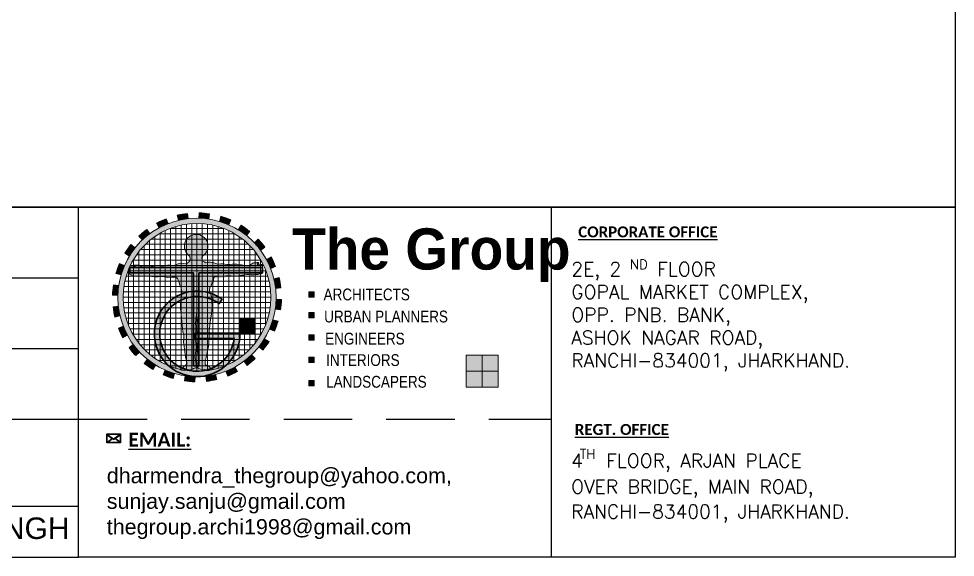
# Model space of a CAD drawing. Header units: inches. Extents: x -13956017 to 293115509, y -946740 to -305538.
# Drawn here: x 1190573 to 1191395, y -916440 to -915968 of the extents above; entities that cross this region are included whole.
import ezdxf

# ---------------------------------------------------------------- set-up
doc = ezdxf.new("R2010")
doc.units = ezdxf.units.IN
doc.header["$LTSCALE"] = 6
doc.linetypes.add('DASHED', pattern=[0.75, 0.5, -0.25])
for name, color, linetype, lineweight in [('TEX', 250, 'Continuous', 30), ('wall', 7, 'Continuous', 30), ('wall high', 7, 'Continuous', 30)]:
    doc.layers.add(name, color=color, linetype=linetype, lineweight=lineweight)
doc.layers.add('WAL', color=7, linetype='Continuous')
doc.styles.add('ARI', font='arial.ttf')
doc.styles.add('IQ', font='ARIALN.TTF')
doc.styles.add('ROMANS', font='romans.shx')
doc.styles.add('style1', font='arial.ttf')

# ---------------------------------------------------------------- blocks, each defined once
blk = doc.blocks.new('gdsgdfgdf')
at = {"layer": 'WAL', "lineweight": 0}
h = blk.add_hatch(color=84, dxfattribs=at)
h.dxf.hatch_style = 1
h.paths.add_polyline_path([(471499.5062040053, -182044.5009173773), (471502.5062040053, -182044.5009173773), (471502.5062040053, -182047.5009173773), (471499.5062040053, -182047.5009173773)])
h = blk.add_hatch(color=1, dxfattribs=at)
h.dxf.hatch_style = 1
h.paths.add_polyline_path([(471502.5062040053, -182044.5009173773), (471505.5062040053, -182044.5009173773), (471505.5062040053, -182047.5009173773), (471502.5062040053, -182047.5009173773)])
h = blk.add_hatch(color=2, dxfattribs=at)
h.dxf.hatch_style = 1
h.paths.add_polyline_path([(471502.5062040053, -182050.5009173773), (471499.5062040053, -182050.5009173773), (471499.5062040053, -182047.5009173773), (471502.5062040053, -182047.5009173773)])
h = blk.add_hatch(color=5, dxfattribs=at)
h.dxf.hatch_style = 1
h.paths.add_polyline_path([(471505.5062040053, -182047.5009173773), (471502.5062040053, -182047.5009173773), (471502.5062040053, -182050.5009173773), (471505.5062040053, -182050.5009173773)])
at = {"layer": 'WAL', "color": 84, "lineweight": 0}
blk.add_lwpolyline([(471499.5062040053, -182044.5009173773), (471502.5062040053, -182044.5009173773), (471502.5062040053, -182047.5009173773), (471499.5062040053, -182047.5009173773)], close=True, dxfattribs=at)
at = {"layer": 'WAL', "color": 1, "lineweight": 0}
blk.add_lwpolyline([(471502.5062040053, -182044.5009173773), (471505.5062040053, -182044.5009173773), (471505.5062040053, -182047.5009173773), (471502.5062040053, -182047.5009173773)], close=True, dxfattribs=at)
at = {"layer": 'WAL', "color": 2, "lineweight": 0}
blk.add_lwpolyline([(471502.5062040053, -182050.5009173773), (471499.5062040053, -182050.5009173773), (471499.5062040053, -182047.5009173773), (471502.5062040053, -182047.5009173773)], close=True, dxfattribs=at)
at = {"layer": 'WAL', "color": 5, "lineweight": 0}
blk.add_lwpolyline([(471505.5062040053, -182047.5009173773), (471502.5062040053, -182047.5009173773), (471502.5062040053, -182050.5009173773), (471505.5062040053, -182050.5009173773)], close=True, dxfattribs=at)
blk = doc.blocks.new('dfdsfgdfgh')
at = {"lineweight": 30}
h = blk.add_hatch(color=253, dxfattribs=at)
h.dxf.hatch_style = 1
h.paths.add_polyline_path([(471581.9476676994, -182072.4226424598), (471582.5840225473, -182072.3437486701), (471583.0385856601, -182072.3437486701), (471584.0092027306, -182072.3985571833), (471584.8194744643, -182072.4134472526), (471585.3080502243, -182072.3141136235), (471586.1782629655, -182072.2904636231), (471586.4855077529, -182072.2307219809), (471587.0168506468, -182072.1463328307), (471587.2809094252, -182072.0643376989), (471587.4625754979, -182071.8068718967), (471587.6472993577, -182069.9911779514), (471587.6959726287, -182069.6861582374), (471587.6959726287, -182069.239673797), (471587.6272771343, -182069.1335571157), (471587.509992144, -182069.0706234489), (471587.1283970502, -182069.0706234489), (471586.8010462645, -182069.13529822), (471586.2332070077, -182069.1791557721), (471586.0022606218, -182069.1252674284), (471586.0167965572, -182068.8636898754), (471586.3563370406, -182068.7763857699), (471586.404371672, -182068.7503509356), (471586.4435783688, -182068.6925317628), (471586.4435783688, -182068.6030281185), (471586.4064660468, -182068.5314433397), (471586.3289741782, -182068.4939189141), (471586.2056992758, -182068.4763446423), (471586.0471969887, -182068.4763446423), (471585.9204035366, -182068.5009558774), (471585.2102010323, -182068.5090266215), (471584.7217928222, -182068.5408924579), (471584.4653156808, -182068.6585439554), (471584.1888582034, -182068.8414687286), (471583.8360398198, -182069.0909363327), (471583.5906219481, -182069.3369583008), (471583.3576427214, -182069.3905150957), (471583.1276803653, -182069.3905150957), (471582.758860958, -182069.3989122967), (471582.1212494852, -182069.3989122967), (471581.3217847256, -182069.312165401), (471580.7779174702, -182069.2079893256), (471579.9303658646, -182069.0335705725), (471579.25363147, -182068.9581045819), (471578.4310448123, -182068.9581045819), (471577.7354191568, -182069.0115709939), (471576.9992244136, -182069.0681555824), (471576.1569726235, -182069.0812877129), (471575.3744723001, -182068.9142505167), (471574.7067856048, -182068.8315299247), (471574.056440333, -182068.8315299247), (471573.2935852455, -182068.9326409311), (471573.0235539349, -182069.0119734044), (471572.8083604852, -182068.8630874406), (471571.8372826522, -182068.5508131253), (471570.6908637586, -182068.2934380057), (471569.9306056958, -182068.2999852834), (471569.5537857767, -182068.4431004316), (471569.0812110404, -182068.5009558774), (471568.7247484446, -182068.4143359373), (471569.0404510259, -182068.2634402291), (471568.5503254285, -182068.1460970521), (471568.1089568771, -182067.9484635747), (471568.0097253978, -182067.7544755345), (471567.9548527773, -182067.4634934741), (471567.8822538059, -182066.9715744782), (471567.9365120577, -182066.8002847046, 0.08860094477620148), (471568.1939744616, -182066.2927341696, 3.276365322811492), (471563.9054679094, -182066.316844041, 0.0264193261622608), (471563.9658563627, -182066.476734274), (471564.1002722927, -182067.4924505301), (471563.9834331025, -182067.8425463949), (471563.8272765153, -182068.1202343983), (471563.586674735, -182068.346088275), (471563.2591145118, -182068.5667188387), (471563.3445927226, -182068.6732345231), (471562.9986246111, -182068.7662719658), (471562.4914281925, -182068.8482155078), (471561.9886944586, -182068.7569163498), (471561.4022342478, -182068.6504120119), (471560.7193776501, -182068.7381632053), (471560.1797829192, -182068.8234410442), (471559.5631989697, -182069.0851689246), (471559.0138485796, -182069.4197425674), (471558.4235658505, -182069.3875044361), (471557.6615904004, -182069.3116575789), (471556.7520034124, -182069.3116575789), (471556.1174497269, -182069.3955570436), (471555.5730379339, -182069.5570807428), (471555.0663248879, -182069.60886046), (471554.3956641803, -182069.5024898676), (471553.6770434479, -182069.3885125432), (471553.0426142661, -182069.3885125432), (471552.5874647284, -182069.4906648674), (471552.0005245071, -182069.6223958762), (471551.2372507674, -182069.7937026228), (471550.8294464973, -182069.8321208167), (471550.0912631453, -182069.8302890299), (471549.4006827534, -182069.8285753688), (471548.2557907978, -182069.8499612823), (471548.025078602, -182069.6659904456), (471547.8217148061, -182069.4341877959), (471547.6298281843, -182069.333312564), (471547.395048766, -182069.2702700782), (471546.9016978314, -182069.2702700782), (471546.1518697553, -182069.2702700782), (471545.9706225576, -182069.2384586513), (471545.8917484016, -182069.2542918187), (471545.8429494681, -182069.2888055847), (471545.8226340323, -182069.333457656), (471545.8226340323, -182069.3740652871), (471545.8610867541, -182069.4593612625), (471546.0976385308, -182069.6408675525), (471546.1477228932, -182069.6674232294), (471546.1728294672, -182069.7468658255), (471546.0320296276, -182069.7688425564), (471545.9562132588, -182069.7592120731), (471545.5473075173, -182069.7390261448), (471544.727024672, -182069.8146553639), (471544.4367443207, -182069.9364963937), (471544.2474966113, -182070.2065489292), (471544.1843721539, -182070.4838379295), (471544.2830590958, -182072.2664009244), (471544.489396904, -182072.3324540697), (471544.9999865468, -182072.4251427356), (471545.1474913625, -182072.5811236677), (471545.2113697948, -182072.721971753), (471545.2991659876, -182072.7884239014), (471545.5200387571, -182072.8575239793), (471545.8393471434, -182072.8575239793), (471546.9158139178, -182072.9370525467), (471547.2654069641, -182072.8946856747), (471547.7028578116, -182072.8416713936), (471548.0995126833, -182072.8416713936), (471548.9494937637, -182072.7734250131), (471550.1689225639, -182072.8752796161), (471551.5104459352, -182072.9873323497), (471552.3275946996, -182073.0755972961), (471553.0335246794, -182073.1106188841), (471553.642108117, -182073.0663114063), (471554.1885527083, -182073.0265279024), (471554.6857350941, -182072.9732530075), (471555.0225943415, -182072.9732530075), (471556.2402219793, -182073.235778894), (471556.860115041, -182073.2587397073), (471558.0922776401, -182073.2388076901), (471558.1570609745, -182073.1763818454), (471558.5919672603, -182073.1549213371), (471559.2725250081, -182073.1993426587), (471559.6584764015, -182073.3492408592), (471559.9159169554, -182073.6130181645), (471560.1926257578, -182074.2263765726), (471560.3982095909, -182074.5651106837), (471560.7682856231, -182075.781344601), (471561.0536651373, -182076.4536675215), (471561.3580615749, -182077.7638949198), (471561.3703346113, -182078.827328796), (471561.0769545854, -182080.4198407491), (471560.9659527194, -182081.8038554593), (471560.9758381686, -182083.3859570594), (471561.1332094932, -182085.382731673), (471561.4906355015, -182088.8123263274), (471561.7017484842, -182091.0399604927), (471562.0506713307, -182091.8283361585), (471562.0506713307, -182092.4462105559), (471561.9823109362, -182093.1852186595), (471561.9506858763, -182094.3895006211), (471562.1465936978, -182095.759060538), (471562.2675263419, -182096.6044811078), (471562.387865678, -182097.5757578095), (471562.4736978691, -182098.2685222054), (471562.534471916, -182098.8775960228), (471562.534471916, -182099.1364946086), (471562.6582913559, -182099.6401997173), (471562.839329116, -182100.3809670617), (471562.9779767297, -182101.0218566819), (471562.9779767297, -182101.530243601), (471562.8917722618, -182101.6103680804), (471562.6966184152, -182101.6915833426), (471561.8966928932, -182102.4099158323), (471561.5834163064, -182102.7645388831), (471561.4193010948, -182102.8405489688), (471561.1862390639, -182102.8904424896), (471561.0707552359, -182102.9692274603), (471560.9944781046, -182103.0782822552), (471560.9615545323, -182103.1783594809), (471560.9609681073, -182103.2850383939), (471561.0495182751, -182103.4045035417), (471561.2121674243, -182103.4714091027), (471561.4442241553, -182103.5144107522), (471561.8078914005, -182103.5144107522), (471562.3104156969, -182103.5867391277), (471562.6356302202, -182103.5132681525), (471563.1350548419, -182103.5132681525), (471563.5106181361, -182103.3663262021), (471564.9470826789, -182103.1497944881), (471565.1967324649, -182102.9208958361), (471565.4786768979, -182102.8498892681), (471565.834973033, -182102.7601575237), (471566.0678664246, -182102.6644616574), (471566.1608147795, -182102.5159236946), (471566.1649197542, -182102.1406794395), (471566.0722646118, -182101.6947572307), (471565.9107045375, -182100.9733778084), (471565.8068654335, -182099.994677676), (471565.7087649165, -182099.2154428079), (471565.7087649165, -182098.5727576738), (471565.9367166728, -182097.2731683869), (471566.0665260247, -182095.9770794452), (471565.9653677205, -182094.5101083686), (471565.7309234022, -182093.5745912508), (471565.6936016427, -182092.8597409697), (471565.6938948552, -182092.1700460188), (471565.7958071344, -182091.3869118025), (471565.8798485886, -182090.7411040659), (471565.9400676726, -182090.0771479373), (471565.9400676726, -182089.52737611), (471565.8752258279, -182088.0734270428), (471565.8940333138, -182087.0589435892), (471566.0601172377, -182085.9189192592), (471566.1798211936, -182085.097253809), (471566.3388761812, -182083.4281987481), (471566.2879852191, -182084.0402676922), (471566.22706379, -182084.7729737219), (471566.1798211936, -182085.097253809), (471566.3361558401, -182086.2838257074), (471566.4549804807, -182087.1856985966), (471566.6731826375, -182088.3291517406), (471566.7339195076, -182089.2935421718), (471566.6992785479, -182089.9085510017), (471566.6639107544, -182090.5364638959), (471566.6320392147, -182091.1023049841), (471566.6453693399, -182091.724305175), (471566.7299401954, -182092.3857978632), (471566.7854830159, -182093.0155153973), (471566.7369354073, -182094.0449977392), (471566.5893657569, -182095.1147431186), (471566.4962917395, -182096.5633781903), (471566.5316447866, -182097.2570087624), (471566.6937075109, -182098.2996582058), (471566.8463874359, -182099.5653866408), (471566.7753043542, -182100.3928646079), (471566.7168294089, -182101.4377992507), (471566.7077956287, -182102.2033507582), (471566.6786280121, -182102.3133026788), (471566.6237972791, -182102.4150303263), (471566.6096811927, -182102.6981955537), (471566.6987340105, -182102.8667743527), (471567.0578355186, -182103.0646798777), (471567.4819045339, -182103.1071737051), (471568.7585522902, -182103.2541156556), (471569.0824264137, -182103.4935537733), (471569.4165629738, -182103.5571040812), (471569.5839035226, -182103.5571040812), (471569.7648993953, -182103.6280178094), (471569.9578332045, -182103.6351817283), (471570.1319176402, -182103.5627445338), (471570.3277416867, -182103.4214974453), (471570.6106079511, -182103.3092143529), (471570.8825834663, -182103.0882936051), (471570.958734935, -182102.9361646147), (471570.9006788648, -182102.7514624642), (471570.5657464422, -182102.6256676766), (471570.4541952711, -182102.5837709986), (471570.3868449444, -182102.3988525653), (471570.3065466135, -182102.2682697409), (471569.9016201841, -182102.1949257212), (471569.6080726081, -182102.0190379113), (471569.1327332971, -182101.6889535496), (471568.9666074857, -182101.4515829932), (471568.9408047877, -182101.0693017748), (471569.0256688558, -182100.6896322129), (471569.2794651975, -182099.3963907022), (471569.4859249364, -182098.3443570016), (471569.7118619576, -182097.1930751011), (471570.0333563608, -182095.7795729233), (471570.1905601355, -182094.6094782707), (471570.2743770161, -182091.7872751148), (471570.28685949, -182090.3147542682), (471570.4674364878, -182089.0895427817), (471570.6507492731, -182087.8457690285), (471571.0706164384, -182085.1310151425), (471571.2896042704, -182083.0136509178), (471571.1594598186, -182080.7895896437), (471571.1023155547, -182079.8130413344), (471570.769194013, -182078.8943794491), (471570.4595545311, -182078.0404749288), (471570.3533349471, -182077.4705994031), (471570.5130519715, -182076.4564786796), (471570.9134126637, -182076.1658928823), (471571.1841315541, -182075.110094474), (471571.545746312, -182074.8366836069), (471571.6746341389, -182073.8838824014), (471571.7312660536, -182073.4652318757), (471571.8672328481, -182073.2147179723), (471572.1280695043, -182073.0286430035), (471572.5478627799, -182072.9550213803), (471572.8869001772, -182072.9550213803), (471573.9032165065, -182072.8859394389), (471574.2804127772, -182072.8859394389), (471575.2893987946, -182072.8859394389), (471575.7344534456, -182072.7709177344), (471576.1290755508, -182072.8095666231), (471576.7364442511, -182072.7914119832), (471577.2275427776, -182072.7767327334), (471577.4947336015, -182072.7454359471), (471577.8761192578, -182072.8205754807), (471578.2990154232, -182072.8205754807), (471578.6605882935, -182072.7702285472), (471579.0838614464, -182072.8191789699), (471579.4648701152, -182072.8191789699), (471579.8902376429, -182072.7826883251), (471580.3156051705, -182072.691461713), (471580.5983876599, -182072.6271315355), (471580.9281679292, -182072.5521098349), (471581.2730276797, -182072.5353608284), (471581.6221599635, -182072.5353608284)])
at = {"layer": 'WAL', "lineweight": 20}
for points in [[(471563.9658563627, -182066.476734274), (471564.0786433822, -182067.3290113015), (471564.0786433822, -182067.5572591966), (471563.9834331025, -182067.8425463949), (471563.8272765153, -182068.1202343983), (471563.586674735, -182068.346088275), (471563.2591145118, -182068.5667188387), (471563.3445927226, -182068.6732345231), (471562.9986246111, -182068.7662719658), (471562.4914281925, -182068.8482155078), (471561.9886944586, -182068.7569163498), (471561.4022342478, -182068.6504120119), (471560.7193776501, -182068.7381632053), (471560.1797829192, -182068.8234410442), (471559.5631989697, -182069.0851689246), (471559.1575185654, -182069.3322425103), (471558.9349702962, -182069.4154346513), (471558.4235658505, -182069.3875044361), (471557.6615904004, -182069.3116575789), (471556.7520034124, -182069.3116575789), (471556.1174497269, -182069.3955570436), (471555.5730379339, -182069.5570807428), (471555.0663248879, -182069.60886046), (471554.3956641803, -182069.5024898676), (471553.6770434479, -182069.3885125432), (471553.0426142661, -182069.3885125432), (471552.5874647284, -182069.4906648674), (471552.0005245071, -182069.6223958762), (471551.3563555834, -182069.7669711141), (471551.1601901702, -182069.8009623039), (471550.8294464973, -182069.8321208167), (471550.0912631453, -182069.8302890299), (471549.4006827534, -182069.8285753688), (471548.3991758338, -182069.8472829335), (471548.2129021366, -182069.8157616906), (471548.025078602, -182069.6659904456), (471547.8217148061, -182069.4341877959), (471547.6298281843, -182069.333312564), (471547.395048766, -182069.2702700782), (471546.9016978314, -182069.2702700782), (471546.1518697553, -182069.2702700782), (471545.9706225576, -182069.2384586513), (471545.8917484016, -182069.2542918187), (471545.8429494681, -182069.2888055847), (471545.8226340323, -182069.333457656), (471545.8226340323, -182069.3740652871), (471545.8610867541, -182069.4593612625), (471545.9732195824, -182069.5454008346), (471546.0976385308, -182069.6408675525), (471546.1477228932, -182069.6674232294), (471546.1592838422, -182069.7040045568), (471546.1503199179, -182069.7283981538), (471546.1284546448, -182069.748293898), (471546.0937299101, -182069.7592120731), (471546.0320296276, -182069.7688425564), (471545.9562132588, -182069.7592120731), (471545.5473075173, -182069.7390261448), (471544.727024672, -182069.8146553639), (471544.4367443207, -182069.9364963937), (471544.2474966113, -182070.2065489292), (471544.1843721539, -182070.4838379295), (471544.2830590958, -182072.2664009244), (471544.489396904, -182072.3324540697), (471544.8095011527, -182072.3905634266), (471545.0117758737, -182072.4376095163), (471545.1474913625, -182072.5811236677), (471545.2113697948, -182072.721971753), (471545.2991659876, -182072.7884239014), (471545.5200387571, -182072.8575239793), (471545.8393471434, -182072.8575239793), (471546.9158139178, -182072.9370525467), (471547.2654069641, -182072.8946856747), (471547.7028578116, -182072.8416713936), (471548.0995126833, -182072.8416713936), (471548.9494937637, -182072.7734250131), (471550.1689225639, -182072.8752796161), (471551.5104459352, -182072.9873323497), (471552.3275946996, -182073.0755972961), (471553.0335246794, -182073.1106188841), (471553.642108117, -182073.0663114063), (471554.1885527083, -182073.0265279024), (471554.6857350941, -182072.9732530075), (471555.0225943415, -182072.9732530075), (471556.2402219793, -182073.235778894), (471556.860115041, -182073.2587397073), (471558.0922776401, -182073.2388076901), (471558.1570609745, -182073.1763818454), (471558.5919672603, -182073.1549213371), (471559.2725250081, -182073.1993426587), (471559.6584764015, -182073.3492408592), (471559.9159169554, -182073.6130181645), (471560.1926257578, -182074.2263765726), (471560.3982095909, -182074.5651106837), (471560.7682856231, -182075.781344601), (471561.0536651373, -182076.4536675215), (471561.3580615749, -182077.7638949198)], [(471561.3580615749, -182078.8939487277), (471561.3580615749, -182077.7638949198), (471561.3703346113, -182078.827328796), (471561.0769545854, -182080.4198407491), (471560.9659527194, -182081.8038554593), (471560.9758381686, -182083.3859570594), (471561.1332094932, -182085.382731673), (471561.4906355015, -182088.8123263274), (471561.7017484842, -182091.0399604927), (471562.0506713307, -182091.8283361585), (471562.0506713307, -182092.4462105559), (471561.9823109362, -182093.1852186595), (471561.9506858763, -182094.3895006211), (471562.1465936978, -182095.759060538), (471562.2675263419, -182096.6044811078), (471562.387865678, -182097.5757578095), (471562.4736978691, -182098.2685222054), (471562.534471916, -182098.8775960228), (471562.534471916, -182099.1364946086), (471562.6582913559, -182099.6401997173), (471562.839329116, -182100.3809670617), (471562.9779767297, -182101.0218566819), (471562.9779767297, -182101.3152146243), (471562.9591692438, -182101.5477245977), (471562.8917722618, -182101.6103680804), (471562.6966184152, -182101.6915833426), (471561.8966928932, -182102.4099158323), (471561.5834163064, -182102.7645388831), (471561.4193010948, -182102.8405489688), (471561.1862390639, -182102.8904424896), (471561.0707552359, -182102.9692274603), (471560.9944781046, -182103.0782822552), (471560.9615545323, -182103.1783594809), (471560.9609681073, -182103.2850383939), (471561.0495182751, -182103.4045035417), (471561.2121674243, -182103.4714091027), (471561.4442241553, -182103.5144107522), (471561.8078914005, -182103.5144107522), (471562.3104156969, -182103.5867391277), (471562.6356302202, -182103.5132681525), (471563.1350548419, -182103.5132681525), (471563.5106181361, -182103.3663262021), (471564.9470826789, -182103.1497944881), (471565.1967324649, -182102.9208958361), (471565.4786768979, -182102.8498892681), (471565.834973033, -182102.7601575237), (471566.0678664246, -182102.6644616574), (471566.1608147795, -182102.5159236946), (471566.1649197542, -182102.1406794395), (471566.0722646118, -182101.6947572307), (471565.9107045375, -182100.9733778084), (471565.8068654335, -182099.994677676), (471565.7087649165, -182099.2154428079), (471565.7087649165, -182098.5727576738), (471565.9367166728, -182097.2731683869), (471566.0665260247, -182095.9770794452), (471565.9653677205, -182094.5101083686), (471565.7309234022, -182093.5745912508), (471565.6936016427, -182092.8597409697), (471565.6938948552, -182092.1700460188), (471565.7958071344, -182091.3869118025), (471565.8798485886, -182090.7411040659), (471565.9400676726, -182090.0771479373), (471565.9400676726, -182089.52737611), (471565.8752258279, -182088.0734270428), (471565.8940333138, -182087.0589435892), (471566.0601172377, -182085.9189192592), (471566.22706379, -182084.7729737219), (471566.2879852191, -182084.0402676922), (471566.3388761812, -182083.4281987481), (471566.1798211936, -182085.097253809), (471566.3361558401, -182086.2838257074), (471566.4549804807, -182087.1856985966), (471566.6731826375, -182088.3291517406), (471566.7339195076, -182089.2935421718), (471566.6992785479, -182089.9085510017), (471566.6639107544, -182090.5364638959), (471566.6320392147, -182091.1023049841), (471566.6453693399, -182091.724305175), (471566.7299401954, -182092.3857978632), (471566.7854830159, -182093.0155153973), (471566.7369354073, -182094.0449977392), (471566.5893657569, -182095.1147431186), (471566.4962917395, -182096.5633781903), (471566.5316447866, -182097.2570087624), (471566.6937075109, -182098.2996582058), (471566.8463874359, -182099.5653866408), (471566.7753043542, -182100.3928646079), (471566.7168294089, -182101.4377992507), (471566.7097923096, -182102.0341456186), (471566.7032997476, -182102.2202986894), (471566.6786280121, -182102.3133026788), (471566.6237972791, -182102.4150303263), (471566.6096811927, -182102.6981955537), (471566.6987340105, -182102.8667743527), (471567.0578355186, -182103.0646798777), (471567.4819045339, -182103.1071737051), (471568.7585522902, -182103.2541156556), (471569.0824264137, -182103.4935537733), (471569.4165629738, -182103.5571040812), (471569.5839035226, -182103.5571040812), (471569.7648993953, -182103.6280178094), (471569.9578332045, -182103.6351817283), (471570.1319176402, -182103.5627445338), (471570.3277416867, -182103.4214974453), (471570.6106079511, -182103.3092143529), (471570.8825834663, -182103.0882936051), (471570.958734935, -182102.9361646147), (471570.9006788648, -182102.7514624642), (471570.5657464422, -182102.6256676766), (471570.4541952711, -182102.5837709986), (471570.3868449444, -182102.3988525653), (471570.3065466135, -182102.2682697409), (471569.9016201841, -182102.1949257212), (471569.6080726081, -182102.0190379113), (471569.1327332971, -182101.6889535496), (471568.9666074857, -182101.4515829932), (471568.9408047877, -182101.0693017748), (471569.0256688558, -182100.6896322129), (471569.2794651975, -182099.3963907022), (471569.4859249364, -182098.3443570016), (471569.7118619576, -182097.1930751011), (471570.0333563608, -182095.7795729233), (471570.1905601355, -182094.6094782707), (471570.2743770161, -182091.7872751148), (471570.28685949, -182090.3147542682), (471570.4674364878, -182089.0895427817), (471570.6507492731, -182087.8457690285), (471571.0706164384, -182085.1310151425), (471571.2896042704, -182083.0136509178), (471571.1594598186, -182080.7895896437), (471571.1023155547, -182079.8130413344), (471570.769194013, -182078.8943794491), (471570.4595545311, -182078.0404749288), (471570.3533349471, -182077.4705994031), (471570.5130519715, -182076.4564786796), (471570.9134126637, -182076.1658928823), (471571.1841315541, -182075.110094474), (471571.545746312, -182074.8366836069), (471571.6746341389, -182073.8838824014), (471571.7312660536, -182073.4652318757), (471571.8672328481, -182073.2147179723), (471572.0099854365, -182073.1128815058), (471572.2139356573, -182073.0135841497), (471572.5478627799, -182072.9550213803), (471572.8869001772, -182072.9550213803), (471573.9032165065, -182072.8859394389), (471574.2804127772, -182072.8859394389), (471575.2893987946, -182072.8859394389), (471575.7344534456, -182072.7709177344), (471576.1290755508, -182072.8095666231), (471576.7364442511, -182072.7914119832), (471577.2275427776, -182072.7767327334), (471577.4947336015, -182072.7454359471), (471577.8761192578, -182072.8205754807), (471578.2990154232, -182072.8205754807), (471578.6605882935, -182072.7702285472), (471579.0838614464, -182072.8191789699), (471579.4648701152, -182072.8191789699), (471579.8902376429, -182072.7826883251), (471580.3156051705, -182072.691461713), (471580.5983876599, -182072.6271315355), (471580.9281679292, -182072.5521098349), (471581.2730276797, -182072.5353608284), (471581.6221599635, -182072.5353608284), (471581.9476676994, -182072.4226424598), (471582.5840225473, -182072.3437486701), (471583.0385856601, -182072.3437486701), (471584.0092027306, -182072.3985571833), (471584.8194744643, -182072.4134472526), (471585.3080502243, -182072.3141136235), (471586.1782629655, -182072.2904636231), (471586.4855077529, -182072.2307219809), (471587.0168506468, -182072.1463328307), (471587.2809094252, -182072.0643376989), (471587.4625754979, -182071.8068718967), (471587.6472993577, -182069.9911779514), (471587.6959726287, -182069.6861582374), (471587.6959726287, -182069.239673797), (471587.6272771343, -182069.1335571157), (471587.509992144, -182069.0706234489), (471587.3367035707, -182069.0706234489), (471587.1283970502, -182069.0706234489), (471586.8010462645, -182069.13529822), (471586.4387194192, -182069.1632828447), (471586.1569422298, -182069.1613603754), (471586.0342118648, -182069.1327228365), (471586.0055189296, -182069.0666334181), (471586.0096239043, -182068.9927634399), (471586.0364737896, -182068.9251505552), (471586.1042058716, -182068.8412148175), (471586.1858864899, -182068.8202127466), (471586.3399905898, -182068.7852455681), (471586.404371672, -182068.7503509356), (471586.4435783688, -182068.6925317628), (471586.4435783688, -182068.6030281185), (471586.4064660468, -182068.5314433397), (471586.3289741782, -182068.4939189141), (471586.2056992758, -182068.4763446423), (471586.0471969887, -182068.4763446423), (471585.9204035366, -182068.5009558774), (471585.2102010323, -182068.5090266215), (471584.7217928222, -182068.5408924579), (471584.4653156808, -182068.6585439554), (471584.1888582034, -182068.8414687286), (471583.8360398198, -182069.0909363327), (471583.6468339977, -182069.2806078851), (471583.52766407, -182069.3514309309), (471583.3576427214, -182069.3905150957), (471583.1276803653, -182069.3905150957), (471582.758860958, -182069.3989122967), (471582.1212494852, -182069.3989122967), (471581.3217847256, -182069.312165401), (471580.7779174702, -182069.2079893256), (471579.9303658646, -182069.0335705725), (471579.25363147, -182068.9581045819), (471578.4310448123, -182068.9581045819), (471577.7354191568, -182069.0115709939), (471576.9992244136, -182069.0681555824), (471576.1569726235, -182069.0812877129), (471575.3744723001, -182068.9142505167), (471574.7067856048, -182068.8315299247), (471574.056440333, -182068.8315299247), (471573.2935852455, -182068.9326409311), (471573.121720847, -182068.9831329565), (471572.9413951743, -182068.9551301953), (471572.8083604852, -182068.8630874406), (471571.8372826522, -182068.5508131253), (471570.6908637586, -182068.2934380057), (471569.9306056958, -182068.2999852834), (471569.5537857767, -182068.4431004316), (471569.0812110404, -182068.5009558774), (471568.7247484446, -182068.4143359373), (471569.0404510259, -182068.2634402291), (471568.5503254285, -182068.1460970521), (471568.1089568771, -182067.9484635747), (471568.0097253978, -182067.7544755345), (471567.9548527773, -182067.4634934741), (471567.9034987065, -182067.1155265201), (471567.8947023322, -182066.9322752898), (471567.9365120577, -182066.8002847046)]]:
    blk.add_lwpolyline(points, dxfattribs=at)
for centre, radius, start, end in [((471566.0318126801, -182063.1193410591), 3.839969713847999, 304.2681957979038, 236.3760281540242), ((471565.4476105452, -182065.825745985), 1.618450249428861, 197.6641684300503, 203.7176238412362), ((471566.6443605596, -182065.825745985), 1.618450249428861, 322.9764563705274, 343.2294115502353), ((471566.6443605596, -182065.825745985), 1.618450249428861, 0, 1.388026431714661)]:
    blk.add_arc(centre, radius, start, end, dxfattribs=at)
blk = doc.blocks.new('SGFDSFHG')
at = {"layer": 'WAL', "lineweight": 30}
h = blk.add_hatch(color=7, dxfattribs=at)
h.dxf.hatch_style = 1
edge = h.paths.add_edge_path()
edge.add_line((471450.7017692081, -182084.9907851693), (471442.2502040053, -182084.9907851693))
edge.add_line((471442.2502040053, -182084.9907851693), (471442.2502040053, -182086.0075851693))
edge.add_line((471442.2502040053, -182086.0075851693), (471449.6342735454, -182086.0075851693))
edge.add_arc((471442.6074838855, -182085.1418145879), 7.079924549287327, 53.80292544137927, 352.97598879250586, ccw=False)
edge.add_line((471446.7886357363, -182079.4283829725), (471447.3463375932, -182078.577910254))
edge.add_arc((471442.6067395571, -182085.142101923), 8.096443775555326, 54.16927181912426, 361.0708795598626)
at = {"layer": 'WAL', "color": 0, "lineweight": 30}
blk.add_lwpolyline([(471450.7017692081, -182084.9907851693), (471442.2502040053, -182084.9907851693), (471442.2502040053, -182086.0075851693), (471449.6342735454, -182086.0075851693, -3.678902449736991), (471446.7886357363, -182079.4283829725), (471447.3463375932, -182078.577910254, 4.23869067050233)], format="xyb", close=True, dxfattribs=at)
blk = doc.blocks.new('SDSDFSD')
at = {"layer": 'WAL', "lineweight": 0}
h = blk.add_hatch(color=253, dxfattribs=at)
h.dxf.hatch_style = 1
h.paths.add_polyline_path([(171607.8177025075, -83493.25996127565, 0.03128057732856385), (171604.8554043142, -83493.78229437202), (171605.2086320909, -83495.24422485953, -0.03128057732857552), (171607.9857866472, -83494.75453758163)])
h = blk.add_hatch(color=253, dxfattribs=at)
h.dxf.hatch_style = 1
h.paths.add_polyline_path([(171614.0985367566, -83493.37873049412, 0.03128057732856385), (171611.1019866732, -83493.11656633216), (171611.0648030524, -83494.6201048221, -0.03128057732857552), (171613.8740687556, -83494.865883724)])
h = blk.add_hatch(color=253, dxfattribs=at)
h.dxf.hatch_style = 1
edge = h.paths.add_edge_path()
edge.add_arc((171610.5070487347, -83517.17318217603), 22.55997313320125, 0, 360)
edge = h.paths.add_edge_path(flags=17)
edge.add_arc((171610.5070487347, -83517.17318217603), 21.05597492426465, 0, 360)
h = blk.add_hatch(color=253, dxfattribs=at)
h.dxf.hatch_style = 1
h.paths.add_polyline_path([(171601.7201427601, -83494.77083854289, 0.03128057732856385), (171598.9939721831, -83496.0420727603), (171599.713539468, -83497.3627670985, -0.03128057732857552), (171602.2693243839, -83496.17098501972)])
h = blk.add_hatch(color=253, dxfattribs=at)
h.dxf.hatch_style = 1
h.paths.add_polyline_path([(171620.1346170326, -83495.11905227251, 0.03128057732856385), (171617.3080249954, -83494.09025690654), (171616.8829639797, -83495.53293973563, -0.03128057732857552), (171619.5328940145, -83496.49743539118)])
h = blk.add_hatch(color=253, dxfattribs=at)
h.dxf.hatch_style = 1
h.paths.add_polyline_path([(171596.2213961341, -83497.80839850697, 0.03128057732856385), (171593.9171371933, -83499.74190133435), (171594.954006665, -83500.83135638673, -0.03128057732857552), (171597.1142494219, -83499.01869748607)])
h = blk.add_hatch(color=253, dxfattribs=at)
h.dxf.hatch_style = 1
h.paths.add_polyline_path([(171625.5145944399, -83498.36232655741, 0.03128057732856385), (171623.050588025, -83496.63701069153), (171622.26661682, -83497.92052140906, -0.03128057732857552), (171624.5766228339, -83499.53800503333)])
h = blk.add_hatch(color=253, dxfattribs=at)
h.dxf.hatch_style = 1
h.paths.add_polyline_path([(171629.8718324091, -83502.88752956624, 0.03128057732856385), (171627.9383295819, -83500.58327062549), (171626.8488745294, -83501.62014009713, -0.03128057732857552), (171628.66153343, -83503.78038285415)])
h = blk.add_hatch(color=253, dxfattribs=at)
h.dxf.hatch_style = 1
h.paths.add_polyline_path([(171591.6961931254, -83502.16563647613, 0.03128057732856385), (171589.9708772594, -83504.62964289103), (171591.254387977, -83505.41361409616, -0.03128057732857552), (171592.8718716013, -83503.10360808217)])
h = blk.add_hatch(color=253, dxfattribs=at)
h.dxf.hatch_style = 1
h.paths.add_polyline_path([(171632.9093923734, -83508.38627619213, 0.03128057732856385), (171631.6381581559, -83505.6601056153), (171630.3174638176, -83506.37967290016, -0.03128057732857552), (171631.5092458965, -83508.93545781597)])
h = blk.add_hatch(color=253, dxfattribs=at)
h.dxf.hatch_style = 1
h.paths.add_polyline_path([(171588.4529188404, -83507.54561388353, 0.03128057732856385), (171587.4241234744, -83510.37220592069), (171588.8668063035, -83510.79726693653, -0.03128057732857552), (171589.8313019591, -83508.14733690165)])
at = {"layer": 'WAL', "lineweight": 30}
h = blk.add_hatch(color=1, dxfattribs=at)
h.dxf.hatch_style = 1
h.paths.add_polyline_path([(171629.1847616785, -83508.71726446951), (171591.4006416979, -83508.71726446951), (171591.4006416979, -83510.22126267846), (171608.0406446548, -83512.22239572543), (171609.5446428641, -83538.43914832016), (171611.048641073, -83538.43914832016), (171612.5526392819, -83512.22239572543), (171629.1926422392, -83510.22126267846)])
at = {"layer": 'WAL', "lineweight": 0}
h = blk.add_hatch(color=253, dxfattribs=at)
h.dxf.hatch_style = 1
h.paths.add_polyline_path([(171634.4202696405, -83514.48383593967, 0.03128057732856385), (171633.8979365443, -83511.52153774636), (171632.4360060567, -83511.87476552303, -0.03128057732857552), (171632.9256933344, -83514.65192007928)])
h = blk.add_hatch(color=253, dxfattribs=at)
h.dxf.hatch_style = 1
h.paths.add_polyline_path([(171586.712597062, -83513.5816941596, 0.03128057732856385), (171586.4504329, -83516.57824424292), (171587.9539713899, -83516.61542786364, -0.03128057732857552), (171588.1997502919, -83513.8061621605)])
h = blk.add_hatch(color=253, dxfattribs=at)
h.dxf.hatch_style = 1
h.paths.add_polyline_path([(171634.301500422, -83520.76467018871, 0.03128057732856385), (171634.563664584, -83517.7681201054), (171633.0601260941, -83517.73093648473, -0.03128057732857552), (171632.8143471921, -83520.54020218784)])
h = blk.add_hatch(color=253, dxfattribs=at)
h.dxf.hatch_style = 1
h.paths.add_polyline_path([(171586.5938278435, -83519.86252840863, 0.03128057732856385), (171587.1161609399, -83522.82482660197), (171588.5780914275, -83522.47159882527, -0.03128057732857552), (171588.0884041496, -83519.69444426903)])
h = blk.add_hatch(color=253, dxfattribs=at)
h.dxf.hatch_style = 1
h.paths.add_polyline_path([(171588.1047051107, -83525.96008815616, 0.03128057732856385), (171589.3759393283, -83528.68625873301), (171590.6966336664, -83527.9666914482, -0.03128057732857552), (171589.5048515875, -83525.41090653234)])
h = blk.add_hatch(color=253, dxfattribs=at)
h.dxf.hatch_style = 1
h.paths.add_polyline_path([(171632.5611786436, -83526.80075046475, 0.03128057732856385), (171633.5899740095, -83523.97415842762), (171632.1472911805, -83523.54909741177, -0.03128057732857552), (171631.1827955249, -83526.19902744665)])
h = blk.add_hatch(color=253, dxfattribs=at)
h.dxf.hatch_style = 1
h.paths.add_polyline_path([(171591.1422650749, -83531.45883478205, 0.03128057732856385), (171593.0757679022, -83533.76309372288), (171594.1652229546, -83532.72622425121, -0.03128057732857552), (171592.352564054, -83530.56598149416)])
h = blk.add_hatch(color=253, dxfattribs=at)
h.dxf.hatch_style = 1
h.paths.add_polyline_path([(171629.3179043587, -83532.18072787218, 0.03128057732856385), (171631.0432202246, -83529.71672145728), (171629.759709507, -83528.93275025213, -0.03128057732857552), (171628.1422258828, -83531.24275626615)])
h = blk.add_hatch(color=253, dxfattribs=at)
h.dxf.hatch_style = 1
h.paths.add_polyline_path([(171624.7927013499, -83536.53796584136, 0.03128057732856385), (171627.0969602908, -83534.604463014), (171626.0600908191, -83533.5150079616, -0.03128057732857552), (171623.8998480621, -83535.32766686223)])
h = blk.add_hatch(color=253, dxfattribs=at)
h.dxf.hatch_style = 1
h.paths.add_polyline_path([(171595.4995030441, -83535.9840377909, 0.03128057732856385), (171597.963509459, -83537.70935365681), (171598.747480664, -83536.42584293926, -0.03128057732857552), (171596.4374746501, -83534.80835931496)])
h = blk.add_hatch(color=253, dxfattribs=at)
h.dxf.hatch_style = 1
h.paths.add_polyline_path([(171600.8794804514, -83539.22731207586, 0.03128057732856385), (171603.7060724886, -83540.25610744176), (171604.1311335044, -83538.81342461272, -0.03128057732857552), (171601.4812034696, -83537.84892895713)])
h = blk.add_hatch(color=253, dxfattribs=at)
h.dxf.hatch_style = 1
h.paths.add_polyline_path([(171613.1963949765, -83541.08640307265, 0.03128057732856385), (171616.1586931699, -83540.56406997627), (171615.8054653931, -83539.10213948882, -0.03128057732857552), (171613.0283108368, -83539.59182676669)])
h = blk.add_hatch(color=253, dxfattribs=at)
h.dxf.hatch_style = 1
h.paths.add_polyline_path([(171619.293954724, -83539.57552580546, 0.03128057732856385), (171622.0201253009, -83538.30429158807), (171621.3005580161, -83536.9835972498, -0.03128057732857552), (171618.7447731003, -83538.17537932859)])
h = blk.add_hatch(color=253, dxfattribs=at)
h.dxf.hatch_style = 1
h.paths.add_polyline_path([(171606.9155607275, -83540.96763385418, 0.03128057732856385), (171609.9121108108, -83541.22979801615), (171609.9492944316, -83539.72625952623, -0.03128057732857552), (171607.1400287285, -83539.48048062432)])
at = {"layer": 'WAL', "color": 18, "lineweight": 0}
for p, q in [((171604.8554043142, -83493.78229437213), (171605.2086320909, -83495.24422485962)), ((171607.8177025075, -83493.25996127573), (171607.9857866472, -83494.75453758177)), ((171611.1019866732, -83493.11656633226), (171611.0648030524, -83494.6201048222)), ((171614.0985367566, -83493.37873049425), (171613.8740687556, -83494.86588372411)), ((171598.9939721831, -83496.04207276039), (171599.713539468, -83497.36276709862)), ((171601.7201427601, -83494.77083854297), (171602.2693243839, -83496.17098501981)), ((171617.3080249954, -83494.09025690665), (171616.8829639797, -83495.53293973571)), ((171620.1346170326, -83495.11905227258), (171619.5328940145, -83496.49743539133)), ((171596.2213961341, -83497.80839850706), (171597.1142494219, -83499.01869748616)), ((171623.050588025, -83496.63701069163), (171622.26661682, -83497.92052140913)), ((171625.5145944399, -83498.36232655754), (171624.5766228339, -83499.53800503345)), ((171593.9171371933, -83499.74190133442), (171594.954006665, -83500.83135638681)), ((171627.9383295819, -83500.58327062556), (171626.8488745294, -83501.62014009722)), ((171591.6961931254, -83502.16563647627), (171592.8718716013, -83503.1036080823)), ((171629.8718324091, -83502.88752956639), (171628.66153343, -83503.78038285425)), ((171589.9708772594, -83504.62964289114), (171591.254387977, -83505.41361409627)), ((171631.6381581559, -83505.66010561542), (171630.3174638176, -83506.37967290025)), ((171588.4529188404, -83507.54561388363), (171589.8313019591, -83508.14733690178)), ((171632.9093923734, -83508.38627619225), (171631.5092458965, -83508.93545781607)), ((171587.4241234744, -83510.37220592082), (171588.8668063035, -83510.79726693663)), ((171633.8979365443, -83511.52153774645), (171632.4360060567, -83511.87476552316)), ((171586.712597062, -83513.58169415971), (171588.1997502919, -83513.80616216057)), ((171634.4202696405, -83514.48383593975), (171632.9256933344, -83514.65192007941)), ((171586.4504329, -83516.57824424304), (171587.9539713899, -83516.61542786373)), ((171634.563664584, -83517.76812010551), (171633.0601260941, -83517.7309364848)), ((171586.5938278435, -83519.86252840875), (171588.0884041496, -83519.69444426912)), ((171634.301500422, -83520.7646701888), (171632.8143471921, -83520.54020218793)), ((171587.1161609399, -83522.82482660207), (171588.5780914275, -83522.47159882537)), ((171588.1047051107, -83525.96008815625), (171589.5048515875, -83525.41090653246)), ((171633.5899740095, -83523.9741584277), (171632.1472911805, -83523.54909741187)), ((171589.3759393283, -83528.68625873316), (171590.6966336664, -83527.96669144828)), ((171632.5611786436, -83526.8007504649), (171631.1827955249, -83526.19902744675)), ((171591.1422650749, -83531.45883478217), (171592.352564054, -83530.5659814943)), ((171629.3179043587, -83532.1807278723), (171628.1422258828, -83531.24275626623)), ((171631.0432202246, -83529.71672145743), (171629.759709507, -83528.93275025224)), ((171593.0757679022, -83533.76309372298), (171594.1652229546, -83532.7262242513)), ((171627.0969602908, -83534.60446301408), (171626.0600908191, -83533.51500796169)), ((171595.4995030441, -83535.98403779099), (171596.4374746501, -83534.80835931507)), ((171597.963509459, -83537.70935365689), (171598.747480664, -83536.42584293935)), ((171624.7927013499, -83536.53796584146), (171623.8998480621, -83535.32766686237)), ((171600.8794804514, -83539.22731207596), (171601.4812034696, -83537.84892895725)), ((171603.7060724886, -83540.25610744192), (171604.1311335044, -83538.8134246128)), ((171616.1586931699, -83540.56406997642), (171615.8054653931, -83539.10213948892)), ((171619.293954724, -83539.57552580553), (171618.7447731003, -83538.17537932874)), ((171622.0201253009, -83538.30429158814), (171621.3005580161, -83536.9835972499)), ((171606.9155607275, -83540.96763385428), (171607.1400287285, -83539.48048062445)), ((171609.9121108108, -83541.22979801627), (171609.9492944316, -83539.7262595263)), ((171613.1963949765, -83541.0864030728), (171613.0283108368, -83539.59182676676))]:
    blk.add_line(p, q, dxfattribs=at)
at = {"layer": 'WAL', "color": 151, "lineweight": 20}
for p, q in [((171607.4990523174, -83496.33317167783), (171607.4990523176, -83538.01319268506)), ((171609.0030505263, -83496.17099016189), (171609.0030505264, -83538.17537420099)), ((171610.5070487352, -83496.11720725181), (171610.5070487353, -83538.22915711104)), ((171612.0110469442, -83496.170990162), (171612.0110469442, -83538.17537420089)), ((171613.515045153, -83496.33317167804), (171613.5150451532, -83538.01319268488)), ((171621.2473495612, -83499.06241139735), (171599.7667479084, -83499.06241139735)), ((171599.9790612726, -83498.93817298938), (171599.9790612729, -83535.40819137356)), ((171601.4830594816, -83498.14894242803), (171601.4830594817, -83536.1974219349)), ((171618.163086717, -83497.55841318844), (171602.8510107524, -83497.55841318847)), ((171602.9870576905, -83497.50585356438), (171602.9870576906, -83536.84051079852)), ((171604.4910558995, -83496.99492877729), (171604.4910558995, -83537.35143558565)), ((171605.9950541084, -83496.60631599507), (171605.9950541084, -83537.74004836782)), ((171615.0190433621, -83496.6063159953), (171615.0190433622, -83537.7400483676)), ((171616.523041571, -83496.99492877758), (171616.5230415711, -83537.3514355853)), ((171618.0270397799, -83497.50585356475), (171618.0270397799, -83536.8405107981)), ((171619.5310379888, -83498.14894242847), (171619.5310379888, -83536.19742193437)), ((171621.0350361977, -83498.93817298996), (171621.0350361978, -83535.4081913729)), ((171596.9710648548, -83501.04459821887), (171596.9710648549, -83533.30176614413)), ((171623.4519004091, -83500.5664096063), (171597.5621970602, -83500.5664096063)), ((171598.4750630637, -83499.89355831259), (171598.4750630638, -83534.45280605035)), ((171622.5390344068, -83499.89355831324), (171622.5390344069, -83534.45280604954)), ((171624.0430326157, -83501.04459821965), (171624.0430326158, -83533.30176614312)), ((171593.9630684369, -83504.14817561173), (171593.9630684371, -83530.19818875122)), ((171626.5827249962, -83503.57440602419), (171594.4313724734, -83503.57440602419)), ((171595.4670666458, -83502.43706943073), (171595.467066646, -83531.9092949323)), ((171625.1788000507, -83502.07040781522), (171595.8352974186, -83502.07040781522)), ((171625.5470308246, -83502.4370694317), (171625.5470308246, -83531.90929493113)), ((171627.0510290335, -83504.14817561294), (171627.0510290335, -83530.19818874988)), ((171628.7056603507, -83506.58240244201), (171592.3084371188, -83506.58240244201)), ((171592.459070228, -83506.32769685087), (171592.4590702282, -83528.01866751222)), ((171627.7427798368, -83505.07840423312), (171593.2713176329, -83505.07840423312)), ((171628.5550272423, -83506.3276968524), (171628.5550272424, -83528.01866749783)), ((171628.5550272424, -83506.32769685246), (171628.5550272425, -83528.01866751035)), ((171630.1502530898, -83509.5903988599), (171590.8638443798, -83509.5903988599)), ((171590.955072019, -83509.35817823106), (171590.9550720193, -83524.98818613232)), ((171629.5013763526, -83508.08640065098), (171591.5127211169, -83508.08640065098)), ((171630.0590254515, -83509.35817823344), (171630.0590254516, -83524.98818612922)), ((171630.6664746142, -83511.09439706885), (171590.3476228553, -83511.09439706881)), ((171631.3378993422, -83514.10239348671), (171589.6761981274, -83514.10239348671)), ((171631.0600389071, -83512.5983952778), (171589.9540585625, -83512.5983952778)), ((171631.5629300358, -83517.11038990458), (171589.4511674337, -83517.11038990458)), ((171631.504649736, -83515.60639169566), (171589.5094477333, -83515.60639169566)), ((171631.5136430732, -83518.61438811354), (171589.5004543964, -83518.61438811349)), ((171631.3560259952, -83520.11838632249), (171589.6580714744, -83520.11838632249)), ((171631.0875899979, -83521.62238453138), (171589.9265074715, -83521.62238453138)), ((171630.7039168916, -83523.12638274033), (171590.310180578, -83523.12638274033)), ((171630.1982718245, -83524.63038094925), (171590.8158256448, -83524.63038094925)), ((171629.5609467344, -83526.13437915822), (171591.4531507352, -83526.13437915822)), ((171628.7781671997, -83527.63837736717), (171592.2359302698, -83527.6383773672)), ((171627.830226553, -83529.14237557606), (171593.1838709166, -83529.14237557605)), ((171626.6881237377, -83530.64637378501), (171594.3259737319, -83530.64637378501)), ((171625.306976625, -83532.15037199395), (171595.7071208445, -83532.15037199395)), ((171623.6114190607, -83533.6543702029), (171597.4026784088, -83533.65437020287)), ((171621.4563480957, -83535.15836841185), (171599.5577493739, -83535.15836841185)), ((171618.4773542575, -83536.66236662077), (171602.5367432121, -83536.6623666208))]:
    blk.add_line(p, q, dxfattribs=at)
at = {"layer": 'WAL', "color": 0, "lineweight": 0}
for points in [[(171607.8177025075, -83493.25996127573, 0.03128057732856385), (171604.8554043142, -83493.78229437213, 0.03128057732856385)], [(171614.0985367566, -83493.37873049425, 0.03128057732856385), (171611.1019866732, -83493.11656633226, 0.03128057732856385)], [(171601.7201427601, -83494.77083854297, 0.03128057732856385), (171598.9939721831, -83496.04207276039, 0.03128057732856385)], [(171620.1346170326, -83495.11905227258, 0.03128057732856385), (171617.3080249954, -83494.09025690665, 0.03128057732856385)], [(171596.2213961341, -83497.80839850706, 0.03128057732856385), (171593.9171371933, -83499.74190133442, 0.03128057732856385)], [(171625.5145944399, -83498.36232655754, 0.03128057732856385), (171623.050588025, -83496.63701069163, 0.03128057732856385)], [(171629.8718324091, -83502.88752956639, 0.03128057732856385), (171627.9383295819, -83500.58327062556, 0.03128057732856385)], [(171591.6961931254, -83502.16563647627, 0.03128057732856385), (171589.9708772594, -83504.62964289114, 0.03128057732856385)], [(171632.9093923734, -83508.38627619225, 0.03128057732856385), (171631.6381581559, -83505.66010561542, 0.03128057732856385)], [(171588.4529188404, -83507.54561388363, 0.03128057732856385), (171587.4241234744, -83510.37220592082, 0.03128057732856385)], [(171634.4202696405, -83514.48383593975, 0.03128057732856385), (171633.8979365443, -83511.52153774645, 0.03128057732856385)], [(171586.712597062, -83513.58169415971, 0.03128057732856385), (171586.4504329, -83516.57824424304, 0.03128057732856385)], [(171634.301500422, -83520.7646701888, 0.03128057732856385), (171634.563664584, -83517.76812010551, 0.03128057732856385)], [(171586.5938278435, -83519.86252840875, 0.03128057732856385), (171587.1161609399, -83522.82482660207, 0.03128057732856385)], [(171632.5611786436, -83526.8007504649, 0.03128057732856385), (171633.5899740095, -83523.9741584277, 0.03128057732856385)], [(171588.1047051107, -83525.96008815625, 0.03128057732856385), (171589.3759393283, -83528.68625873316, 0.03128057732856385)], [(171629.3179043587, -83532.1807278723, 0.03128057732856385), (171631.0432202246, -83529.71672145743, 0.03128057732856385)], [(171591.1422650749, -83531.45883478217, 0.03128057732856385), (171593.0757679022, -83533.76309372298, 0.03128057732856385)], [(171595.4995030441, -83535.98403779099, 0.03128057732856385), (171597.963509459, -83537.70935365689, 0.03128057732856385)], [(171624.7927013499, -83536.53796584146, 0.03128057732856385), (171627.0969602908, -83534.60446301408, 0.03128057732856385)], [(171600.8794804514, -83539.22731207596, 0.03128057732856385), (171603.7060724886, -83540.25610744192, 0.03128057732856385)], [(171619.293954724, -83539.57552580553, 0.03128057732856385), (171622.0201253009, -83538.30429158814, 0.03128057732856385)], [(171606.9155607275, -83540.96763385428, 0.03128057732856385), (171609.9121108108, -83541.22979801627, 0.03128057732856385)], [(171613.1963949765, -83541.0864030728, 0.03128057732856385), (171616.1586931699, -83540.56406997642, 0.03128057732856385)]]:
    blk.add_lwpolyline(points, format="xyb", dxfattribs=at)
at = {"layer": 'WAL', "color": 1, "lineweight": 30}
blk.add_lwpolyline([(171629.1850122162, -83508.7650793666), (171629.1926422392, -83510.22126267856), (171611.0486410729, -83510.22126267856), (171611.048641073, -83536.70411451257), (171609.5446428641, -83536.70411451257), (171609.5446428639, -83510.22126267856), (171591.4006416979, -83510.22126267856), (171591.4006416979, -83508.71726446963), (171629.1926422392, -83508.71726446963)], dxfattribs=at)
at = {"layer": 'WAL', "color": 18, "lineweight": 0}
for centre, radius in [((171610.5070487347, -83517.1731821761), 22.55997313320125), ((171610.5070487347, -83517.17318218143), 21.05597492960789)]:
    blk.add_circle(centre, radius, dxfattribs=at)
at = {"layer": 'WAL', "color": 253, "lineweight": 0}
blk.add_circle((171610.5070487347, -83517.1731821761), 21.05597492426465, dxfattribs=at)
at = {"layer": 'WAL', "color": 1, "lineweight": 30}
for name, p, xscale, yscale, zscale in [('dfdsfgdfgh', (-240738.6537840016, 75697.85388739806), 0.8744245586757394, 0.8744245586757394, 0.8744245586757394), ('gdsgdfgdf', (-182944.6673882506, 53374.17528050606), 0.7519991044683003, 0.7519991044683003, 0.7519991044683003)]:
    blk.add_blockref(name, p, dxfattribs=dict(at, xscale=xscale, yscale=yscale, zscale=zscale))
at = {"layer": 'WAL', "lineweight": 30, "xscale": 1.503998208936601, "yscale": 1.503998208936601, "zscale": 1.503998208936601}
blk.add_blockref('SGFDSFHG', (-537438.2897930781, 190328.1715111362), dxfattribs=at)

msp = doc.modelspace()

# ---------------------------------------------------------------- hatches: boundary and pattern name
at = {"layer": 'WAL', "lineweight": 0}
h = msp.add_hatch(color=84, dxfattribs=at)
h.dxf.hatch_style = 1
h.paths.add_polyline_path([(1190832.569944196, -916212.2487628226), (1190827.897766638, -916212.2487628226), (1190827.897766638, -916207.5765852644), (1190832.569944196, -916207.5765852644)])
h = msp.add_hatch(color=1, dxfattribs=at)
h.dxf.hatch_style = 1
h.paths.add_polyline_path([(1190832.569944196, -916230.4014551841), (1190827.897766638, -916230.4014551841), (1190827.897766638, -916225.7292776264), (1190832.569944196, -916225.7292776264)])
h = msp.add_hatch(color=5, dxfattribs=at)
h.dxf.hatch_style = 1
h.paths.add_polyline_path([(1190832.569944196, -916249.9369331278), (1190827.897766638, -916249.9369331278), (1190827.897766638, -916245.2647555686), (1190832.569944196, -916245.2647555686)])
at = {"layer": 'WAL', "lineweight": 0, "true_color": 0xe0e000}
h = msp.add_hatch(color=52, dxfattribs=at)
h.dxf.hatch_style = 1
h.paths.add_polyline_path([(1190832.569944196, -916269.4398763318), (1190827.897766638, -916269.4398763318), (1190827.897766638, -916264.7676987752), (1190832.569944196, -916264.7676987752)])
at = {"layer": 'WAL', "lineweight": 30}
h = msp.add_hatch(color=7, dxfattribs=at)
h.dxf.hatch_style = 1
h.paths.add_polyline_path([(1190832.569944196, -916290.1077709168), (1190827.897766638, -916290.1077709168), (1190827.897766638, -916285.4355933575), (1190832.569944196, -916285.4355933575)])

# ---------------------------------------------------------------- linework, layer by layer
at = {"layer": 'TEX', "lineweight": 25, "ltscale": 0.3}
msp.add_lwpolyline([(1191395.046043767, -916133.2070083738), (1187607.482739919, -916133.2070083738), (1187607.482739919, -913266.0712400847), (1191395.046043767, -913266.0712400847)], close=True, dxfattribs=at)
at = {"layer": 'WAL'}
for p, q in [((1190650.767261351, -916332.5551912521), (1190656.495261195, -916336.6621543993)), ((1190650.767261351, -916332.9605779705), (1190655.155001171, -916336.1065776594)), ((1190650.767261351, -916339.3661057175), (1190655.155001171, -916336.1065776594)), ((1190650.921348439, -916339.6620510363), (1190655.436130569, -916336.3081468138)), ((1190655.436130569, -916336.3081468138), (1190656.496428973, -916337.0683784127)), ((1190656.495261195, -916336.6621543993), (1190662.154269656, -916332.5551912521)), ((1190656.496428973, -916337.0683784127), (1190657.514336919, -916336.329642915)), ((1190662.00018258, -916339.6620510363), (1190657.514336919, -916336.329642915)), ((1190657.793793038, -916336.1268307085), (1190662.154269656, -916332.9622627675)), ((1190662.154269656, -916339.3661057175), (1190657.793793038, -916336.1268307085))]:
    msp.add_line(p, q, dxfattribs=at)
at = {"layer": 'WAL', "color": 250, "lineweight": 9, "ltscale": 100}
msp.add_lwpolyline([(1187607.482132309, -916133.2070083738), (1191395.046043767, -916133.2070083738), (1191395.046043767, -916440.3804145848), (1187607.482132309, -916440.3804145848)], close=True, dxfattribs=at)
at = {"layer": 'WAL', "color": 84, "lineweight": 0}
msp.add_lwpolyline([(1190832.569944196, -916212.2487628239), (1190827.897766638, -916212.2487628239), (1190827.897766638, -916207.5765852651), (1190832.569944196, -916207.5765852651)], close=True, dxfattribs=at)
at = {"layer": 'WAL', "color": 1, "lineweight": 0}
msp.add_lwpolyline([(1190832.569944196, -916230.4014551856), (1190827.897766638, -916230.4014551856), (1190827.897766638, -916225.7292776277), (1190832.569944196, -916225.7292776277)], close=True, dxfattribs=at)
at = {"layer": 'WAL', "color": 5, "lineweight": 0}
msp.add_lwpolyline([(1190832.569944196, -916249.9369331284), (1190827.897766638, -916249.9369331284), (1190827.897766638, -916245.2647555704), (1190832.569944196, -916245.2647555704)], close=True, dxfattribs=at)
at = {"layer": 'WAL', "color": 52, "lineweight": 0, "true_color": 0xe0e000}
msp.add_lwpolyline([(1190832.569944196, -916269.4398763337), (1190827.897766638, -916269.4398763337), (1190827.897766638, -916264.7676987757), (1190832.569944196, -916264.7676987757)], close=True, dxfattribs=at)
at = {"layer": 'WAL', "lineweight": 20}
msp.add_lwpolyline([(1190832.569944196, -916290.1077709176), (1190827.897766638, -916290.1077709176), (1190827.897766638, -916285.4355933601), (1190832.569944196, -916285.4355933601)], close=True, dxfattribs=at)
at = {"layer": 'WAL'}
msp.add_lwpolyline([(1190650.437807739, -916332.2257376362), (1190662.483723286, -916332.2257376362), (1190662.483723286, -916339.9915046514), (1190650.437807739, -916339.9915046514)], close=True, dxfattribs=at)
for points in [[(1190650.767261351, -916332.5551912521), (1190662.154269656, -916332.5551912521)], [(1190650.767261351, -916339.3661057175), (1190650.767261351, -916332.9605779705)], [(1190662.154269656, -916332.9622627675), (1190662.154269656, -916339.3661057175)], [(1190662.00018258, -916339.6620510363), (1190650.921348439, -916339.6620510363)]]:
    msp.add_lwpolyline(points, dxfattribs=at)
at = {"layer": 'wall high', "lineweight": 25}
for p, q in [((1187607.48213231, -916133.2070083738), (1190625.771289532, -916133.2076911706)), ((1187607.48213231, -916133.2070083738), (1190625.765993468, -916133.2076914688)), ((1187607.48213231, -916133.2070083738), (1190625.766014119, -916133.2098567638)), ((1190625.766014119, -916133.2076914688), (1187607.48213231, -916133.2070083738)), ((1187607.48213231, -916133.2091736686), (1190625.766014119, -916133.2098567638)), ((1190274.972024075, -916195.1860981996), (1190626.050377173, -916195.2883487468)), ((1190274.948900765, -916257.1646126023), (1190626.027253862, -916257.2668631483)), ((1190274.948874508, -916319.143135622), (1190626.027227605, -916319.2453861672)), ((1190274.963559638, -916395.3868802149), (1190625.848601803, -916395.4890917116)), ((1187607.482132171, -916440.3802185735), (1190625.76601398, -916440.3804145848))]:
    msp.add_line(p, q, dxfattribs=at)
at = {"layer": 'wall high', "linetype": 'DASHED', "lineweight": 25, "ltscale": 20}
msp.add_line((1190625.767148814, -916319.2453100894), (1191040.583153279, -916319.2453100894), dxfattribs=at)
at = {"layer": 'wall high', "lineweight": 25}
for points in [[(1187607.482132171, -916440.3802185735), (1190625.760697405, -916440.3809289623), (1190625.771289532, -916133.2076899896), (1187607.482132309, -916133.2091736686)], [(1190625.76601398, -916133.2076899896), (1191395.046043767, -916133.2076899896), (1191395.046043767, -916440.3804145848), (1190625.76601398, -916440.3804145848)], [(1191040.582018444, -916133.2076899896), (1191395.046043767, -916133.2076899896), (1191395.046043767, -916440.3804145848), (1191040.582018444, -916440.3804145848)]]:
    msp.add_lwpolyline(points, close=True, dxfattribs=at)

# ---------------------------------------------------------------- block references
at = {"layer": 'WAL', "color": 1, "lineweight": 30, "xscale": 4.67217755784972, "yscale": 4.67217755784972, "zscale": 4.67217755784972}
msp.add_blockref('gdsgdfgdf', (-1011963.448387139, -65719.02388452354), dxfattribs=at)
at = {"layer": 'wall', "color": 2, "lineweight": 30, "xscale": 3.080831142383936, "yscale": 3.080831142383936, "zscale": 3.080831142383936}
msp.add_blockref('SDSDFSD', (662026.6292527728, -658910.1397930807), dxfattribs=at)

# ---------------------------------------------------------------- texts
at = {"layer": 'WAL', "style": 'ROMANS'}
for s, height, p in [('ND', 8.408765226187512, (1191109.603380132, -916187.7116609325)), ('2E, 2', 12.01252175169645, (1191058.125566311, -916193.7207577451)), (' FLOOR', 12.01276200213148, (1191125.281283152, -916193.7208778687)), ('GOPAL MARKET COMPLEX,', 12.01276200213148, (1191058.125566311, -916213.7420677894)), ('OPP. PNB. BANK,', 12.01276200213148, (1191058.125566311, -916233.76325771)), ('ASHOK NAGAR ROAD,', 12.01276200213148, (1191058.125566311, -916253.7844476306)), ('RANCHI-834001, JHARKHAND.', 12.01276200213148, (1191058.125566311, -916273.8056375496)), ('4', 12.01252175169645, (1191057.957508538, -916361.7503543224)), ('TH', 8.408765226187512, (1191065.535999163, -916354.0890195302)), (' FLOOR, ARJAN PLACE', 12.01276200213148, (1191080.589416026, -916361.7504744468)), ('OVER BRIDGE, MAIN ROAD,', 12.01276200213148, (1191057.986500838, -916384.473503421)), ('RANCHI-834001, JHARKHAND.', 12.01276200213148, (1191057.986500838, -916406.27184207))]:
    msp.add_text(s, height=height, dxfattribs=at).set_placement(p)
at = {"layer": 'WAL', "lineweight": 30}
for s, height, style, p in [('ARCHITECTS', 10.34472712884862, 'IQ', (1190840.727424866, -916215.0543038705)), ('URBAN PLANNERS', 10.34472712884862, 'IQ', (1190841.227691362, -916234.4143640283)), ('ENGINEERS', 10.34472712884862, 'IQ', (1190842.051352131, -916253.7964683679)), ('INTERIORS', 10.34472712884862, 'IQ', (1190842.933047889, -916272.6229601328)), ('LANDSCAPERS', 10.34472712884862, 'IQ', (1190842.968801093, -916291.6616679672)), ('    dharmendra_thegroup@yahoo.com,', 13.48206706138771, 'ARI', (1190629.547870609, -916375.4446058635)), ('    sunjay.sanju@gmail.com', 13.48206706138771, 'ARI', (1190629.547870609, -916397.9147176322)), ('    thegroup.archi1998@gmail.com', 13.48206706138771, 'ARI', (1190629.547870609, -916420.3848294014))]:
    msp.add_text(s, height=height, dxfattribs=dict(at, style=style)).set_placement(p)
at = {"layer": 'WAL', "lineweight": 30, "insert": (1190813.11305415, -916151.9442425244), "char_height": 36.14180325741602, "attachment_point": 1, "style": 'ARI'}
msp.add_mtext_dynamic_manual_height_columns('{\\fCityBlueprint|b1|i0|c2|p2;The Group}', width=3510.549795940337, gutter_width=11.82212211816505, heights=[0], dxfattribs=at)
at = {"layer": 'WAL', "attachment_point": 1, "style": 'ARI'}
for s, width, insert, char_height in [('{\\fCandara|b1|i0|c0|p34;\\LCORPORATE OFFICE}', 138.4320823684991, (1191064.196124969, -916150.2239245971), 9.625418070269586), ('{\\fCandara|b1|i0|c0|p34;\\LREGT. OFFICE}', 138.4320823684991, (1191061.191351074, -916323.502164927), 9.625418070269586), ('{\\fCandara|b1|i0|c0|p34;\\LEMAIL:}', 2.057864640558858, (1190669.488097866, -916331.0994707515), 12.15330564427978)]:
    msp.add_mtext_dynamic_manual_height_columns(s, width=width, gutter_width=11.82212211816505, heights=[0], dxfattribs=dict(at, insert=insert, char_height=char_height))
at = {"layer": 'wall high', "lineweight": 25, "style": 'style1'}
msp.add_text('AR. RITU SINGH', height=18.87393636957934, rotation=359.924467726566, dxfattribs=at).set_placement((1190414.218042083, -916424.1234124582))

doc.saveas('drawing.dxf')
